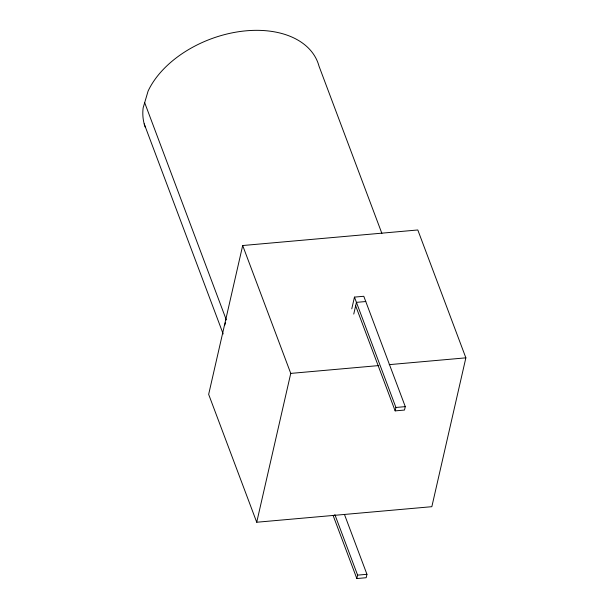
<?xml version="1.0" encoding="UTF-8"?>
<svg xmlns="http://www.w3.org/2000/svg" width="609" height="609" viewBox="0 0 609 609"><rect width="100%" height="100%" fill="white"/><g stroke="black" fill="none" stroke-linecap="round" stroke-linejoin="round"><path stroke-width="0.91" d="M242.686 245.526L208.659 394.366L256.724 522.24L431.842 506.688L465.87 357.841L417.804 229.974L242.686 245.526L290.752 373.401L256.724 522.24M351.774 308.832L354.453 297.108L363.794 296.279L405.274 406.637L404.49 410.055L395.157 410.885L355.648 305.787M353.753 314.069L356.432 302.361L365.773 301.531M344.519 514.62L366.945 574.302L366.169 577.72L356.828 578.55L357.605 575.132L334.843 514.559M395.157 410.885L395.934 407.467L354.453 297.108M224.774 325.122L225.543 322.504M225.673 319.946L226.312 319.892L144.676 102.677M290.752 373.401L378.783 365.575M389.197 364.654L465.87 357.841M395.934 407.467L405.274 406.637M357.605 575.132L366.945 574.302M381.889 233.414L318.979 66.061A92.149 59.72 -20.6 0 0 239.109 31.645A92.149 59.72 -20.6 0 0 148.086 91.091L143.13 107.915A92.149 59.72 -20.6 0 0 145.323 127.35M333.054 515.313L356.828 578.55M144.196 123.863L223.168 333.953"/></g></svg>
